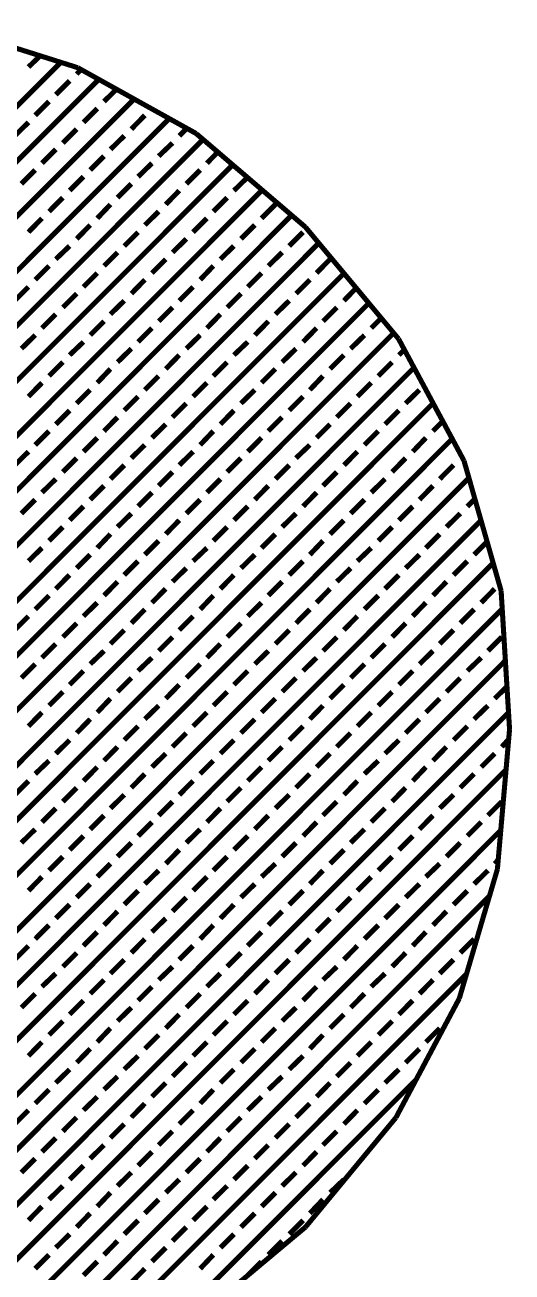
# Model space of a CAD drawing. Extents: x 2 to 176, y -19 to 159.
# Drawn here: x 108.481 to 108.848, y 120.808 to 121.746 of the extents above; entities that cross this region are included whole.
import ezdxf

# ---------------------------------------------------------------- set-up
doc = ezdxf.new("R2010")
doc.units = 0
doc.layers.add('BG_SILKSCREEN_TOP', color=7, linetype='CONTINUOUS')

msp = doc.modelspace()

# ---------------------------------------------------------------- linework, layer by layer
at = {"layer": 'BG_SILKSCREEN_TOP', "const_width": 0.00381}
for points in [[(108.520992, 121.71426), (108.425234, 121.744486)], [(107.827064, 121.037096), (108.508292, 121.718324)], [(108.483908, 121.714768), (108.492798, 121.72315)], [(108.52023, 121.709434), (108.523532, 121.71299)], [(108.610146, 121.66473), (108.520992, 121.71426)], [(107.837986, 121.006616), (108.53674, 121.70537)], [(108.504482, 121.69394), (108.514896, 121.704354)], [(107.85221, 120.979692), (108.56341, 121.690638)], [(108.540804, 121.68886), (108.550202, 121.698004)], [(108.488988, 121.678446), (108.499402, 121.68886)], [(108.52531, 121.673112), (108.535724, 121.683526)], [(107.866688, 120.953022), (108.589826, 121.675906)], [(108.473494, 121.662952), (108.483908, 121.673112)], [(108.561378, 121.668032), (108.571538, 121.678446)], [(108.509816, 121.657618), (108.52023, 121.668032)], [(108.54563, 121.652792), (108.556044, 121.662952)], [(108.597446, 121.662952), (108.603034, 121.66854)], [(108.692442, 121.594372), (108.610146, 121.66473)], [(107.880912, 120.925844), (108.615226, 121.660158)], [(108.494068, 121.642378), (108.504482, 121.652792)], [(108.581952, 121.647712), (108.592366, 121.657618)], [(108.53039, 121.637298), (108.540804, 121.647712)], [(108.618274, 121.642378), (108.626402, 121.65076)], [(107.899454, 120.902984), (108.637578, 121.641108)], [(108.478574, 121.626884), (108.488988, 121.637298)], [(108.566458, 121.632218), (108.576872, 121.642378)], [(108.60278, 121.626884), (108.613194, 121.637298)], [(108.514896, 121.621804), (108.52531, 121.632218)], [(108.550964, 121.61647), (108.561378, 121.626884)], [(108.638594, 121.621804), (108.648754, 121.63171)], [(107.917996, 120.880378), (108.659676, 121.622058)], [(108.499402, 121.606056), (108.509816, 121.61647)], [(108.587286, 121.61139), (108.597446, 121.621804)], [(108.6231, 121.606056), (108.633514, 121.61647)], [(108.535724, 121.600976), (108.54563, 121.61139)], [(108.571538, 121.595896), (108.581952, 121.606056)], [(108.659422, 121.600976), (108.669836, 121.61139)], [(107.936538, 120.857518), (108.682028, 121.603262)], [(108.483908, 121.590562), (108.494068, 121.600976)], [(108.60786, 121.590562), (108.618274, 121.600976)], [(108.52023, 121.585482), (108.53039, 121.595896)], [(108.556044, 121.580148), (108.566458, 121.590562)], [(108.643928, 121.585482), (108.654342, 121.595896)], [(108.68025, 121.580148), (108.690664, 121.590562)], [(108.762546, 121.510298), (108.692442, 121.594372)], [(107.95635, 120.835928), (108.702348, 121.58218)], [(108.504482, 121.570242), (108.514896, 121.580148)], [(108.592366, 121.575322), (108.60278, 121.585482)], [(108.628434, 121.570242), (108.638594, 121.580148)], [(108.540804, 121.565162), (108.550964, 121.575322)], [(108.576872, 121.559828), (108.587286, 121.570242)], [(108.664502, 121.565162), (108.674916, 121.575322)], [(108.700824, 121.559828), (108.710984, 121.570242)], [(107.978956, 120.817132), (108.721398, 121.559574)], [(108.488988, 121.554748), (108.499402, 121.565162)], [(108.52531, 121.549414), (108.535724, 121.559828)], [(108.613194, 121.554748), (108.6231, 121.565162)], [(108.649008, 121.549414), (108.659422, 121.559828)], [(108.473494, 121.539), (108.483908, 121.549414)], [(108.561378, 121.544334), (108.571538, 121.554748)], [(108.597446, 121.539), (108.60786, 121.549414)], [(108.68533, 121.544334), (108.695744, 121.554748)], [(108.509816, 121.53392), (108.52023, 121.544334)], [(108.633514, 121.53392), (108.643928, 121.544334)], [(108.721398, 121.539), (108.730542, 121.548398)], [(108.001054, 120.798082), (108.73994, 121.536968)], [(108.54563, 121.52884), (108.556044, 121.539)], [(108.581952, 121.523506), (108.592366, 121.53392)], [(108.669836, 121.52884), (108.68025, 121.539)], [(108.70565, 121.523506), (108.716064, 121.53392)], [(108.494068, 121.518426), (108.504482, 121.52884)], [(108.53039, 121.513092), (108.540804, 121.523506)], [(108.618274, 121.518426), (108.628434, 121.52884)], [(108.654342, 121.513092), (108.664502, 121.523506)], [(108.741972, 121.518426), (108.749338, 121.525792)], [(108.02366, 120.77954), (108.758736, 121.514616)], [(108.478574, 121.502932), (108.488988, 121.513092)], [(108.566458, 121.508012), (108.576872, 121.518426)], [(108.60278, 121.502932), (108.613194, 121.513092)], [(108.690664, 121.508012), (108.700824, 121.518426)], [(108.726478, 121.502932), (108.736892, 121.513092)], [(108.514896, 121.498106), (108.52531, 121.508012)], [(108.550964, 121.492772), (108.561378, 121.502932)], [(108.638594, 121.498106), (108.649008, 121.508012)], [(108.674916, 121.492772), (108.68533, 121.502932)], [(108.811822, 121.418604), (108.762546, 121.510298)], [(108.587286, 121.487692), (108.597446, 121.498106)], [(108.710984, 121.487692), (108.721398, 121.498106)], [(108.7628, 121.498106), (108.766864, 121.50217)], [(108.048806, 120.763284), (108.773976, 121.488454)], [(108.499402, 121.482358), (108.509816, 121.492772)], [(108.535724, 121.477278), (108.54563, 121.487692)], [(108.6231, 121.482358), (108.633514, 121.492772)], [(108.659422, 121.477278), (108.669836, 121.487692)], [(108.747306, 121.482358), (108.75772, 121.492772)], [(108.483908, 121.466864), (108.494068, 121.477278)], [(108.571538, 121.471944), (108.581952, 121.482358)], [(108.60786, 121.466864), (108.618274, 121.477278)], [(108.695744, 121.471944), (108.70565, 121.482358)], [(108.731558, 121.466864), (108.741972, 121.477278)], [(108.52023, 121.461784), (108.53039, 121.471944)], [(108.556044, 121.45645), (108.566458, 121.466864)], [(108.643928, 121.461784), (108.654342, 121.471944)], [(108.68025, 121.45645), (108.690664, 121.466864)], [(108.76788, 121.461784), (108.778294, 121.471944)], [(108.075476, 120.748806), (108.788454, 121.461784)], [(108.504482, 121.446036), (108.514896, 121.45645)], [(108.592366, 121.45137), (108.60278, 121.461784)], [(108.628434, 121.446036), (108.638594, 121.45645)], [(108.716064, 121.45137), (108.726478, 121.461784)], [(108.752386, 121.446036), (108.7628, 121.45645)], [(108.540804, 121.440956), (108.550964, 121.45137)], [(108.664502, 121.440956), (108.674916, 121.45137)], [(108.788454, 121.440956), (108.79582, 121.448322)], [(108.488988, 121.430542), (108.499402, 121.440956)], [(108.576872, 121.435876), (108.587286, 121.446036)], [(108.613194, 121.430542), (108.6231, 121.440956)], [(108.700824, 121.435876), (108.710984, 121.446036)], [(108.736892, 121.430542), (108.747306, 121.440956)], [(108.102146, 120.734074), (108.802932, 121.435114)], [(108.52531, 121.425462), (108.535724, 121.435876)], [(108.561378, 121.420636), (108.571538, 121.430542)], [(108.649008, 121.425462), (108.659422, 121.435876)], [(108.68533, 121.420636), (108.695744, 121.430542)], [(108.773214, 121.425462), (108.78312, 121.435876)], [(108.473494, 121.415302), (108.483908, 121.425462)], [(108.509816, 121.410222), (108.52023, 121.420636)], [(108.597446, 121.415302), (108.60786, 121.425462)], [(108.633514, 121.410222), (108.643928, 121.420636)], [(108.721398, 121.415302), (108.731558, 121.425462)], [(108.75772, 121.410222), (108.76788, 121.420636)], [(108.809028, 121.420636), (108.810298, 121.421398)], [(108.839762, 121.320814), (108.811822, 121.418604)], [(108.54563, 121.404888), (108.556044, 121.415302)], [(108.581952, 121.399808), (108.592366, 121.410222)], [(108.669836, 121.404888), (108.68025, 121.415302)], [(108.70565, 121.399808), (108.716064, 121.410222)], [(108.793534, 121.404888), (108.803948, 121.415302)], [(108.130848, 120.72112), (108.815378, 121.40565)], [(108.494068, 121.394728), (108.504482, 121.404888)], [(108.53039, 121.389394), (108.540804, 121.399808)], [(108.618274, 121.394728), (108.628434, 121.404888)], [(108.654342, 121.389394), (108.664502, 121.399808)], [(108.741972, 121.394728), (108.752386, 121.404888)], [(108.778294, 121.389394), (108.788454, 121.399808)], [(108.566458, 121.384314), (108.576872, 121.394728)], [(108.690664, 121.384314), (108.700824, 121.394728)], [(108.814362, 121.384314), (108.81995, 121.389902)], [(108.478574, 121.37898), (108.488988, 121.389394)], [(108.514896, 121.3739), (108.52531, 121.384314)], [(108.60278, 121.37898), (108.613194, 121.389394)], [(108.638594, 121.3739), (108.649008, 121.384314)], [(108.726478, 121.37898), (108.736892, 121.389394)], [(108.7628, 121.3739), (108.773214, 121.384314)], [(108.162344, 120.711468), (108.824776, 121.3739)], [(108.550964, 121.36882), (108.561378, 121.37898)], [(108.587286, 121.363486), (108.597446, 121.3739)], [(108.674916, 121.36882), (108.68533, 121.37898)], [(108.710984, 121.363486), (108.721398, 121.3739)], [(108.798614, 121.36882), (108.809028, 121.37898)], [(108.499402, 121.358406), (108.509816, 121.36882)], [(108.535724, 121.353072), (108.54563, 121.363486)], [(108.6231, 121.358406), (108.633514, 121.36882)], [(108.659422, 121.353072), (108.669836, 121.363486)], [(108.747306, 121.358406), (108.75772, 121.36882)], [(108.78312, 121.353072), (108.793534, 121.363486)], [(108.483908, 121.343166), (108.494068, 121.353072)], [(108.571538, 121.347992), (108.581952, 121.358406)], [(108.60786, 121.343166), (108.618274, 121.353072)], [(108.695744, 121.347992), (108.70565, 121.358406)], [(108.731558, 121.343166), (108.741972, 121.353072)], [(108.819442, 121.347992), (108.829094, 121.357644)], [(108.52023, 121.337832), (108.53039, 121.347992)], [(108.556044, 121.332752), (108.566458, 121.343166)], [(108.643928, 121.337832), (108.654342, 121.347992)], [(108.68025, 121.332752), (108.690664, 121.343166)], [(108.76788, 121.337832), (108.778294, 121.347992)], [(108.803948, 121.332752), (108.814362, 121.343166)], [(108.194094, 120.701816), (108.833666, 121.341642)], [(108.592366, 121.327672), (108.60278, 121.337832)], [(108.716064, 121.327672), (108.726478, 121.337832)], [(108.504482, 121.322338), (108.514896, 121.332752)], [(108.540804, 121.317258), (108.550964, 121.327672)], [(108.628434, 121.322338), (108.638594, 121.332752)], [(108.664502, 121.317258), (108.674916, 121.327672)], [(108.752386, 121.322338), (108.7628, 121.332752)], [(108.788454, 121.317258), (108.798614, 121.327672)], [(108.488988, 121.306844), (108.499402, 121.317258)], [(108.576872, 121.311924), (108.587286, 121.322338)], [(108.613194, 121.306844), (108.6231, 121.317258)], [(108.700824, 121.311924), (108.710984, 121.322338)], [(108.736892, 121.306844), (108.747306, 121.317258)], [(108.824776, 121.311924), (108.834936, 121.322338)], [(108.846112, 121.216674), (108.839762, 121.320814)], [(108.227368, 120.693942), (108.840524, 121.307098)], [(108.52531, 121.301764), (108.535724, 121.311924)], [(108.561378, 121.29643), (108.571538, 121.306844)], [(108.649008, 121.301764), (108.659422, 121.311924)], [(108.68533, 121.29643), (108.695744, 121.306844)], [(108.773214, 121.301764), (108.78312, 121.311924)], [(108.809028, 121.29643), (108.819442, 121.306844)], [(108.473494, 121.29135), (108.483908, 121.301764)], [(108.509816, 121.286016), (108.52023, 121.29643)], [(108.597446, 121.29135), (108.60786, 121.301764)], [(108.633514, 121.286016), (108.643928, 121.29643)], [(108.721398, 121.29135), (108.731558, 121.301764)], [(108.75772, 121.286016), (108.76788, 121.29643)], [(108.54563, 121.280936), (108.556044, 121.29135)], [(108.669836, 121.280936), (108.68025, 121.29135)], [(108.793534, 121.280936), (108.803948, 121.29135)], [(108.494068, 121.270522), (108.504482, 121.280936)], [(108.581952, 121.275602), (108.592366, 121.286016)], [(108.618274, 121.270522), (108.628434, 121.280936)], [(108.70565, 121.275602), (108.716064, 121.286016)], [(108.741972, 121.270522), (108.752386, 121.280936)], [(108.829856, 121.275602), (108.84027, 121.286016)], [(108.265214, 120.69064), (108.84281, 121.268236)], [(108.53039, 121.265696), (108.540804, 121.275602)], [(108.566458, 121.260616), (108.576872, 121.270522)], [(108.654342, 121.265696), (108.664502, 121.275602)], [(108.690664, 121.260616), (108.700824, 121.270522)], [(108.778294, 121.265696), (108.788454, 121.275602)], [(108.814362, 121.260616), (108.824776, 121.270522)], [(108.478574, 121.255282), (108.488988, 121.265696)], [(108.514896, 121.250202), (108.52531, 121.260616)], [(108.60278, 121.255282), (108.613194, 121.265696)], [(108.638594, 121.250202), (108.649008, 121.260616)], [(108.726478, 121.255282), (108.736892, 121.265696)], [(108.7628, 121.250202), (108.773214, 121.260616)], [(108.550964, 121.244868), (108.561378, 121.255282)], [(108.587286, 121.239788), (108.597446, 121.250202)], [(108.674916, 121.244868), (108.68533, 121.255282)], [(108.710984, 121.239788), (108.721398, 121.250202)], [(108.798614, 121.244868), (108.809028, 121.255282)], [(108.499402, 121.234454), (108.509816, 121.244868)], [(108.535724, 121.229374), (108.54563, 121.239788)], [(108.6231, 121.234454), (108.633514, 121.244868)], [(108.659422, 121.229374), (108.669836, 121.239788)], [(108.747306, 121.234454), (108.75772, 121.244868)], [(108.78312, 121.229374), (108.793534, 121.239788)], [(108.834936, 121.239788), (108.844334, 121.248932)], [(108.571538, 121.224294), (108.581952, 121.234454)], [(108.695744, 121.224294), (108.70565, 121.234454)], [(108.819442, 121.224294), (108.829856, 121.234454)], [(108.30306, 120.687084), (108.84535, 121.229374)], [(108.483908, 121.21896), (108.494068, 121.229374)], [(108.52023, 121.21388), (108.53039, 121.224294)], [(108.60786, 121.21896), (108.618274, 121.229374)], [(108.643928, 121.21388), (108.654342, 121.224294)], [(108.731558, 121.21896), (108.741972, 121.229374)], [(108.76788, 121.21388), (108.778294, 121.224294)], [(108.556044, 121.208546), (108.566458, 121.21896)], [(108.592366, 121.203466), (108.60278, 121.21388)], [(108.68025, 121.208546), (108.690664, 121.21896)], [(108.716064, 121.203466), (108.726478, 121.21388)], [(108.803948, 121.208546), (108.814362, 121.21896)], [(108.836968, 121.111518), (108.846112, 121.216674)], [(108.504482, 121.198386), (108.514896, 121.208546)], [(108.540804, 121.193052), (108.550964, 121.203466)], [(108.628434, 121.198386), (108.638594, 121.208546)], [(108.664502, 121.193052), (108.674916, 121.203466)], [(108.752386, 121.198386), (108.7628, 121.208546)], [(108.788454, 121.193052), (108.798614, 121.203466)], [(108.84027, 121.203466), (108.84535, 121.209054)], [(108.488988, 121.183146), (108.499402, 121.193052)], [(108.576872, 121.188226), (108.587286, 121.198386)], [(108.613194, 121.183146), (108.6231, 121.193052)], [(108.700824, 121.188226), (108.710984, 121.198386)], [(108.736892, 121.183146), (108.747306, 121.193052)], [(108.824776, 121.188226), (108.834936, 121.198386)], [(108.34497, 120.687846), (108.843572, 121.186448)], [(108.52531, 121.177812), (108.535724, 121.188226)], [(108.649008, 121.177812), (108.659422, 121.188226)], [(108.773214, 121.177812), (108.78312, 121.188226)], [(108.473494, 121.167398), (108.483908, 121.177812)], [(108.561378, 121.172732), (108.571538, 121.183146)], [(108.597446, 121.167398), (108.60786, 121.177812)], [(108.68533, 121.172732), (108.695744, 121.183146)], [(108.721398, 121.167398), (108.731558, 121.177812)], [(108.809028, 121.172732), (108.819442, 121.183146)], [(108.509816, 121.162318), (108.52023, 121.172732)], [(108.54563, 121.157238), (108.556044, 121.167398)], [(108.633514, 121.162318), (108.643928, 121.172732)], [(108.669836, 121.157238), (108.68025, 121.167398)], [(108.75772, 121.162318), (108.76788, 121.172732)], [(108.793534, 121.157238), (108.803948, 121.167398)], [(108.494068, 121.146824), (108.504482, 121.157238)], [(108.581952, 121.151904), (108.592366, 121.162318)], [(108.618274, 121.146824), (108.628434, 121.157238)], [(108.70565, 121.151904), (108.716064, 121.162318)], [(108.741972, 121.146824), (108.752386, 121.157238)], [(108.829856, 121.151904), (108.84027, 121.162318)], [(108.53039, 121.14149), (108.540804, 121.151904)], [(108.566458, 121.13641), (108.576872, 121.146824)], [(108.654342, 121.14149), (108.664502, 121.151904)], [(108.690664, 121.13641), (108.700824, 121.146824)], [(108.778294, 121.14149), (108.788454, 121.151904)], [(108.814362, 121.13641), (108.824776, 121.146824)], [(108.390436, 120.69191), (108.839508, 121.140728)], [(108.478574, 121.13133), (108.488988, 121.14149)], [(108.60278, 121.13133), (108.613194, 121.14149)], [(108.726478, 121.13133), (108.736892, 121.14149)], [(108.514896, 121.125996), (108.52531, 121.13641)], [(108.550964, 121.120916), (108.561378, 121.13133)], [(108.638594, 121.125996), (108.649008, 121.13641)], [(108.674916, 121.120916), (108.68533, 121.13133)], [(108.7628, 121.125996), (108.773214, 121.13641)], [(108.798614, 121.120916), (108.809028, 121.13133)], [(108.499402, 121.110502), (108.509816, 121.120916)], [(108.587286, 121.115582), (108.597446, 121.125996)], [(108.6231, 121.110502), (108.633514, 121.120916)], [(108.710984, 121.115582), (108.721398, 121.125996)], [(108.747306, 121.110502), (108.75772, 121.120916)], [(108.834936, 121.115582), (108.837222, 121.118122)], [(108.535724, 121.105676), (108.54563, 121.115582)], [(108.571538, 121.100342), (108.581952, 121.110502)], [(108.659422, 121.105676), (108.669836, 121.115582)], [(108.695744, 121.100342), (108.70565, 121.110502)], [(108.78312, 121.105676), (108.793534, 121.115582)], [(108.808266, 121.014236), (108.836968, 121.111518)], [(108.819442, 121.100342), (108.829856, 121.110502)], [(108.483908, 121.095262), (108.494068, 121.105676)], [(108.52023, 121.090182), (108.53039, 121.100342)], [(108.60786, 121.095262), (108.618274, 121.105676)], [(108.643928, 121.090182), (108.654342, 121.100342)], [(108.731558, 121.095262), (108.741972, 121.105676)], [(108.76788, 121.090182), (108.778294, 121.100342)], [(108.439458, 120.69953), (108.830618, 121.090944)], [(108.556044, 121.084848), (108.566458, 121.095262)], [(108.592366, 121.079768), (108.60278, 121.090182)], [(108.68025, 121.084848), (108.690664, 121.095262)], [(108.716064, 121.079768), (108.726478, 121.090182)], [(108.803948, 121.084848), (108.814362, 121.095262)], [(108.504482, 121.074434), (108.514896, 121.084848)], [(108.628434, 121.074434), (108.638594, 121.084848)], [(108.752386, 121.074434), (108.7628, 121.084848)], [(108.540804, 121.069354), (108.550964, 121.079768)], [(108.576872, 121.064274), (108.587286, 121.074434)], [(108.664502, 121.069354), (108.674916, 121.079768)], [(108.700824, 121.064274), (108.710984, 121.074434)], [(108.788454, 121.069354), (108.798614, 121.079768)], [(108.488988, 121.05894), (108.499402, 121.069354)], [(108.52531, 121.05386), (108.535724, 121.064274)], [(108.613194, 121.05894), (108.6231, 121.069354)], [(108.649008, 121.05386), (108.659422, 121.064274)], [(108.736892, 121.05894), (108.747306, 121.069354)], [(108.773214, 121.05386), (108.78312, 121.064274)], [(108.473494, 121.043446), (108.483908, 121.05386)], [(108.561378, 121.048526), (108.571538, 121.05894)], [(108.597446, 121.043446), (108.60786, 121.05386)], [(108.68533, 121.048526), (108.695744, 121.05894)], [(108.721398, 121.043446), (108.731558, 121.05386)], [(108.809028, 121.048526), (108.819442, 121.05894)], [(108.509816, 121.038112), (108.52023, 121.048526)], [(108.54563, 121.033032), (108.556044, 121.043446)], [(108.633514, 121.038112), (108.643928, 121.048526)], [(108.669836, 121.033032), (108.68025, 121.043446)], [(108.75772, 121.038112), (108.76788, 121.048526)], [(108.793534, 121.033032), (108.803948, 121.043446)], [(108.581952, 121.028206), (108.592366, 121.038112)], [(108.70565, 121.028206), (108.716064, 121.038112)], [(108.494068, 121.023126), (108.504482, 121.033032)], [(108.49864, 120.717818), (108.813854, 121.032778)], [(108.53039, 121.017792), (108.540804, 121.028206)], [(108.618274, 121.023126), (108.628434, 121.033032)], [(108.654342, 121.017792), (108.664502, 121.028206)], [(108.741972, 121.023126), (108.752386, 121.033032)], [(108.778294, 121.017792), (108.788454, 121.028206)], [(108.478574, 121.007378), (108.488988, 121.017792)], [(108.566458, 121.012712), (108.576872, 121.023126)], [(108.60278, 121.007378), (108.613194, 121.017792)], [(108.690664, 121.012712), (108.700824, 121.023126)], [(108.726478, 121.007378), (108.736892, 121.017792)], [(108.514896, 121.002298), (108.52531, 121.012712)], [(108.550964, 120.997218), (108.561378, 121.007378)], [(108.638594, 121.002298), (108.649008, 121.012712)], [(108.674916, 120.997218), (108.68533, 121.007378)], [(108.760514, 120.924574), (108.808266, 121.014236)], [(108.7628, 121.002298), (108.773214, 121.012712)], [(108.499402, 120.986804), (108.509816, 120.997218)], [(108.587286, 120.991884), (108.597446, 121.002298)], [(108.6231, 120.986804), (108.633514, 120.997218)], [(108.710984, 120.991884), (108.721398, 121.002298)], [(108.747306, 120.986804), (108.75772, 120.997218)], [(108.535724, 120.98147), (108.54563, 120.991884)], [(108.571538, 120.97639), (108.581952, 120.986804)], [(108.659422, 120.98147), (108.669836, 120.991884)], [(108.695744, 120.97639), (108.70565, 120.986804)], [(108.78312, 120.98147), (108.793534, 120.991884)], [(108.483908, 120.971056), (108.494068, 120.98147)], [(108.60786, 120.971056), (108.618274, 120.98147)], [(108.731558, 120.971056), (108.741972, 120.98147)], [(108.52023, 120.965976), (108.53039, 120.97639)], [(108.556044, 120.960896), (108.566458, 120.971056)], [(108.643928, 120.965976), (108.654342, 120.97639)], [(108.68025, 120.960896), (108.690664, 120.971056)], [(108.76788, 120.965976), (108.778294, 120.97639)], [(108.504482, 120.950736), (108.514896, 120.960896)], [(108.592366, 120.955562), (108.60278, 120.965976)], [(108.628434, 120.950736), (108.638594, 120.960896)], [(108.716064, 120.955562), (108.726478, 120.965976)], [(108.752386, 120.950736), (108.7628, 120.960896)], [(108.540804, 120.945656), (108.550964, 120.955562)], [(108.576872, 120.940322), (108.587286, 120.950736)], [(108.578396, 120.755918), (108.776262, 120.953784)], [(108.664502, 120.945656), (108.674916, 120.955562)], [(108.700824, 120.940322), (108.710984, 120.950736)], [(108.488988, 120.935242), (108.499402, 120.945656)], [(108.52531, 120.930162), (108.535724, 120.940322)], [(108.613194, 120.935242), (108.6231, 120.945656)], [(108.649008, 120.930162), (108.659422, 120.940322)], [(108.736892, 120.935242), (108.747306, 120.945656)], [(108.561378, 120.924828), (108.571538, 120.935242)], [(108.68533, 120.924828), (108.695744, 120.935242)], [(108.473494, 120.919748), (108.483908, 120.930162)], [(108.509816, 120.914414), (108.52023, 120.924828)], [(108.597446, 120.919748), (108.60786, 120.930162)], [(108.633514, 120.914414), (108.643928, 120.924828)], [(108.692442, 120.842278), (108.760514, 120.924574)], [(108.721398, 120.919748), (108.731558, 120.930162)], [(108.54563, 120.909334), (108.556044, 120.919748)], [(108.581952, 120.904), (108.592366, 120.914414)], [(108.669836, 120.909334), (108.68025, 120.919748)], [(108.70565, 120.904), (108.716064, 120.914414)], [(108.494068, 120.89892), (108.504482, 120.909334)], [(108.53039, 120.89384), (108.540804, 120.904)], [(108.618274, 120.89892), (108.628434, 120.909334)], [(108.654342, 120.89384), (108.664502, 120.904)], [(108.478574, 120.883426), (108.488988, 120.89384)], [(108.566458, 120.888506), (108.576872, 120.89892)], [(108.60278, 120.883426), (108.613194, 120.89384)], [(108.690664, 120.888506), (108.700824, 120.89892)], [(108.514896, 120.878092), (108.52531, 120.888506)], [(108.550964, 120.873266), (108.561378, 120.883426)], [(108.638594, 120.878092), (108.649008, 120.888506)], [(108.674916, 120.873266), (108.68533, 120.883426)], [(108.587286, 120.868186), (108.597446, 120.878092)], [(108.710984, 120.868186), (108.721398, 120.878092)], [(108.499402, 120.863106), (108.509816, 120.873266)], [(108.535724, 120.857772), (108.54563, 120.868186)], [(108.6231, 120.863106), (108.633514, 120.873266)], [(108.659422, 120.857772), (108.669836, 120.868186)], [(108.483908, 120.847358), (108.494068, 120.857772)], [(108.571538, 120.852692), (108.581952, 120.863106)], [(108.60786, 120.847358), (108.618274, 120.857772)], [(108.695744, 120.852692), (108.70565, 120.863106)], [(108.52023, 120.842278), (108.53039, 120.852692)], [(108.556044, 120.836944), (108.566458, 120.847358)], [(108.643928, 120.842278), (108.654342, 120.852692)], [(108.68025, 120.836944), (108.690664, 120.847358)], [(108.504482, 120.826784), (108.514896, 120.836944)], [(108.592366, 120.831864), (108.60278, 120.842278)], [(108.6104, 120.773698), (108.692442, 120.842278)], [(108.628434, 120.826784), (108.638594, 120.836944)], [(108.540804, 120.82145), (108.550964, 120.831864)], [(108.664502, 120.82145), (108.674916, 120.831864)], [(108.488988, 120.811036), (108.499402, 120.82145)], [(108.576872, 120.81637), (108.587286, 120.826784)], [(108.613194, 120.811036), (108.6231, 120.82145)], [(108.52531, 120.805956), (108.535724, 120.81637)], [(108.561378, 120.800622), (108.571538, 120.811036)], [(108.649008, 120.805956), (108.659422, 120.81637)]]:
    msp.add_lwpolyline(points, dxfattribs=at)

doc.saveas('drawing.dxf')
